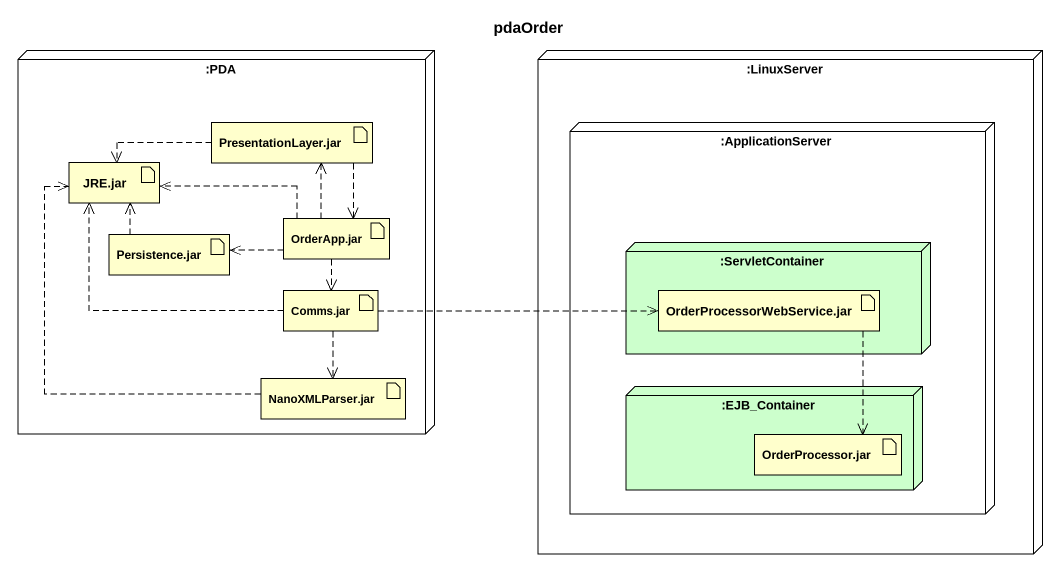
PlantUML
@startuml
title pdaOrder
node ":PDA" as PDA {
  artifact "PresentationLayer.jar" as PresentationLayer_jar #FFFFCC
  artifact "JRE.jar" as JRE_jar #FFFFCC
  artifact "Persistence.jar" as Persistence_jar #FFFFCC
  artifact "OrderApp.jar" as OrderApp_jar #FFFFCC
  artifact "Comms.jar" as Comms_jar #FFFFCC
  artifact "NanoXMLParser.jar" as NanoXMLParser_jar #FFFFCC
}
node ":LinuxServer" as LinuxServer {
  node ":ApplicationServer" as ApplicationServer #FFFFFF {
    node ":ServletContainer" as ServletContainer #CCFFCC {
      artifact "OrderProcessorWebService.jar" as OrderProcessorWebService_jar #FFFFCC
    }
    node ":EJB_Container" as EJB_Container #CCFFCC {
      artifact "OrderProcessor.jar" as OrderProcessor_jar #FFFFCC
    }
  }
}
PresentationLayer_jar .left.> JRE_jar
PresentationLayer_jar ..> OrderApp_jar
Persistence_jar .up.> JRE_jar
OrderApp_jar .up.> PresentationLayer_jar
OrderApp_jar .left.> JRE_jar
OrderApp_jar .left.> Persistence_jar
OrderApp_jar ..> Comms_jar
Comms_jar .left.> JRE_jar
Comms_jar .right.> OrderProcessorWebService_jar
Comms_jar ..> NanoXMLParser_jar
OrderProcessorWebService_jar ..> OrderProcessor_jar
NanoXMLParser_jar .up.> JRE_jar
@enduml
